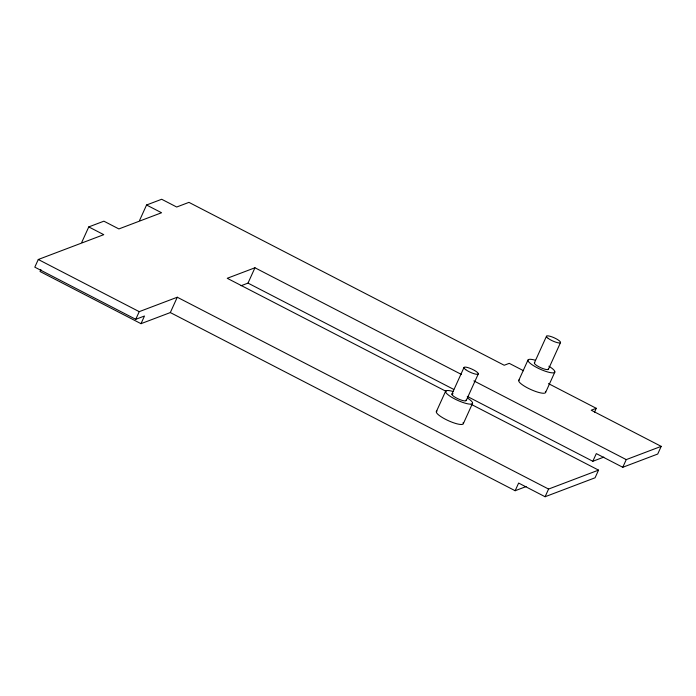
<?xml version="1.0" encoding="UTF-8"?>
<svg xmlns="http://www.w3.org/2000/svg" width="696" height="696" viewBox="0 0 696 696"><rect width="100%" height="100%" fill="white"/><g stroke="black" fill="none" stroke-linecap="round" stroke-linejoin="round"><path stroke-width="1.04" d="M81.806 242.243L88.766 226.913L103.765 234.665L38.28 259.495L34.8 267.16L135.755 319.316L144.481 316.01L141.001 323.675L40.046 271.518L40.916 269.604M139.609 220.336L146.56 204.998L161.681 199.265L176.688 207.016L188.947 202.371L504.208 365.252L509.246 363.347L523.592 370.75M135.755 319.316L139.226 311.651L177.28 297.227L548.578 489.062L598.543 470.122L471.236 404.35M141.001 323.675L170.32 312.565L177.28 297.227M241.068 285.734L248.002 283.107L254.954 267.777L461.344 374.413M436.322 411.701L445.562 391.343M451.895 394.154L463.971 367.531M466.233 400.496L478.3 373.882M463.336 423.655L472.567 403.306M518.703 380.512L527.951 360.119M534.363 362.955L546.464 336.281M548.448 369.193L560.55 342.519M545.612 392.422L554.86 372.029M170.32 312.565L515.153 490.723L518.633 483.059L545.098 496.735L595.063 477.787L598.543 470.122M545.098 496.735L548.578 489.062M594.523 412.136L596.263 408.3L548.457 383.6M467.26 396.398L592.827 461.274L596.307 453.609L622.772 467.286L657.72 454.036L661.2 446.362L591.226 410.214L596.263 408.3M622.772 467.286L626.252 459.612L661.2 446.362M88.766 226.913L103.887 221.18L118.886 228.932L161.568 212.75L146.56 204.998M254.954 267.777L227.235 278.287L446.162 391.396M515.153 490.723L526.141 486.556M592.827 461.274L603.815 457.107M473.88 380.886L626.252 459.612M248.002 283.107L453.74 389.412M38.28 259.495L139.226 311.651M545.368 391.37A14.72 3.341 24.4 0 1 531.318 389.743A14.72 3.341 24.4 0 1 519.381 379.859M466.103 399.939A7.847 1.775 24.4 0 1 457.69 398.643A7.847 1.775 24.4 0 1 453.079 393.701M467.495 398.051A14.781 3.349 24.4 0 1 468.312 403.932A14.781 3.349 24.4 0 1 447.946 394.675A14.781 3.349 24.4 0 1 453.044 391.483M463.092 422.603A14.781 3.349 24.4 0 1 448.99 420.967A14.781 3.349 24.4 0 1 437.001 411.049M548.317 368.645A7.708 1.749 24.4 0 1 540.966 367.793A7.708 1.749 24.4 0 1 534.711 362.616M548.857 366.209A14.72 3.341 24.4 0 1 551.171 372.743A14.72 3.341 24.4 0 1 530.561 363.625A14.72 3.341 24.4 0 1 535.407 360.258M465.755 369.698A7.847 1.775 24.4 0 0 477.943 374.222A7.847 1.775 24.4 0 0 469.713 368.201A7.847 1.775 24.4 0 0 465.755 369.698M548.213 338.413A7.708 1.749 24.4 0 0 560.193 342.858A7.708 1.749 24.4 0 0 552.111 336.934A7.708 1.749 24.4 0 0 548.213 338.413"/></g></svg>
